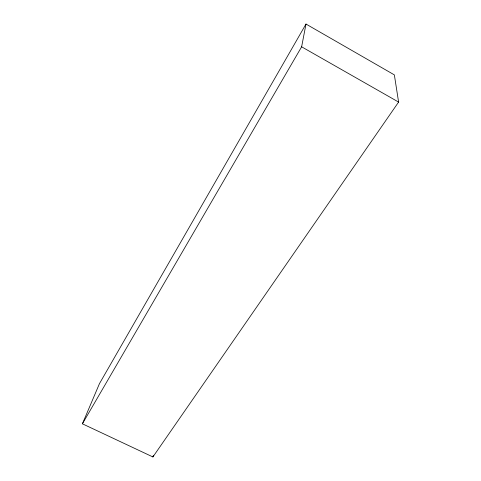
<?xml version="1.0" encoding="UTF-8"?>
<svg xmlns="http://www.w3.org/2000/svg" width="481" height="481" viewBox="0 0 481 481"><rect width="100%" height="100%" fill="white"/><g stroke="black" fill="none" stroke-linecap="round" stroke-linejoin="round"><path stroke-width="0.72" d="M82.401 423.809L301.629 46.807L305.994 24.05L394.36 74.886L398.599 102.074L152.898 456.95L82.401 423.809L99.453 383.658L305.994 24.05M152.898 456.95L153.325 455.513M301.629 46.807L398.599 102.074"/></g></svg>
